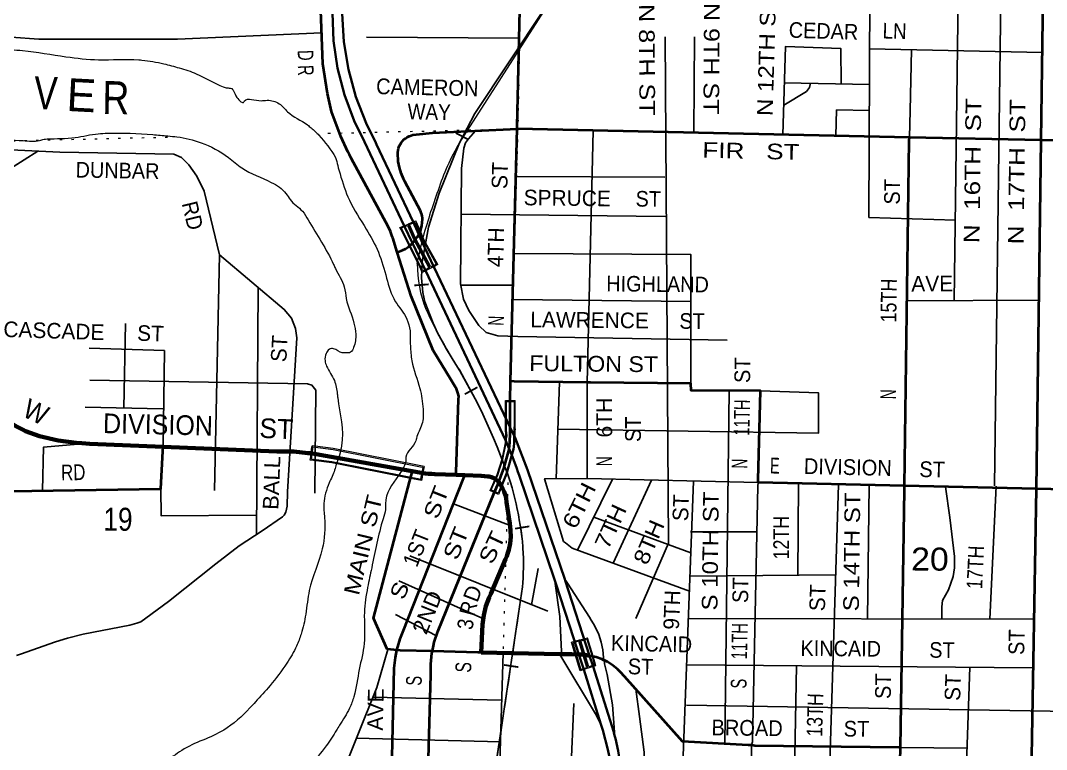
# Model space of a CAD drawing. Header units: feet. Extents: x -493433 to -244333, y 184684 to 373072.
# Drawn here: x -330467 to -322591, y 338805 to 344402 of the extents above; entities that cross this region are included whole.
import ezdxf
from ezdxf.enums import TextEntityAlignment as Align

# ---------------------------------------------------------------- set-up
doc = ezdxf.new("R2010")
doc.units = ezdxf.units.FT
doc.header["$LTSCALE"] = 60
doc.linetypes.add('DOTTED', pattern=[1.5, 0.3, -1.2])
for name, color, linetype, lineweight in [('17', 7, 'Continuous', 25), ('18', 7, 'Continuous', 35), ('19', 7, 'Continuous', 25), ('23', 7, 'Continuous', 70), ('26', 7, 'Continuous', 40), ('27', 7, 'Continuous', 13), ('29', 7, 'Continuous', 25), ('30', 7, 'Continuous', 13), ('34', 7, 'Continuous', 13), ('39', 7, 'Continuous', 13), ('41', 7, 'Continuous', 13), ('55', 7, 'Continuous', 13), ('59', 7, 'Continuous', 13), ('7', 7, 'DOTTED', 13)]:
    doc.layers.add(name, color=color, linetype=linetype, lineweight=lineweight)

msp = doc.modelspace()

# ---------------------------------------------------------------- linework, layer by layer
at = {"layer": '18', "lineweight": 13}
msp.add_line((-326177.84, 339645), (-326175.41, 339645.67), dxfattribs=at)
at = {"layer": '18'}
msp.add_line((-326071.8, 339441.07), (-326071.87, 339441.3), dxfattribs=at)
for points in [[(-327410.42, 342758.47), (-327452.57, 342855.43), (-327733.26, 343449.74), (-327744.96, 343474.52), (-327757.48, 343499.74), (-327814.71, 343615.06), (-327893.07, 343816.81), (-327949.91, 344025.65), (-327984.62, 344239.29), (-327996.8, 344455.38), (-328000.89, 344516.45), (-327996.83, 345418.89)], [(-327457.87, 342691.21), (-327522.59, 342826.56), (-327826.95, 343471), (-327905.68, 343632.45), (-327979.69, 343830.93), (-328032.55, 344036.06), (-328063.68, 344245.59), (-328072.73, 344457.22), (-328076.55, 344514.08), (-328073.13, 345274.4)], [(-326716.29, 341112.64), (-326745.07, 341180.25), (-327355.84, 342477.84), (-327457.87, 342691.21)], [(-326707.99, 341275.77), (-327389.33, 342709.96), (-327410.42, 342758.47)], [(-326289.13, 340111.79), (-326574.13, 340952.04), (-326670.79, 341197.46), (-326707.99, 341275.77)], [(-326368.11, 340109.21), (-326640.47, 340912.11), (-326649, 340937.27), (-326657.99, 340962.11), (-326690.7, 341052.51), (-326716.29, 341112.64)], [(-326181.15, 339534.46), (-326219.54, 339654.24), (-326358.08, 340079.61), (-326368.11, 340109.21)], [(-326098.85, 339524.6), (-326286.31, 340103.47), (-326289.13, 340111.79)], [(-326011.93, 338999.34), (-326143.84, 339418.06), (-326181.15, 339534.46)], [(-325906.43, 338910.82), (-325912.02, 338933.89), (-325913.25, 338937.78), (-326071.8, 339441.07), (-326098.85, 339524.6)], [(-325754.99, 335490.39), (-325756.3, 335526.2), (-325757.24, 335551.79), (-325843.78, 337912.97), (-325845.36, 338024.98), (-325845.95, 338037.73), (-325862.84, 338201.73), (-325865.42, 338226.71), (-325869.37, 338251.73), (-325941.02, 338705.8), (-325944.98, 338730.88), (-325949.48, 338755.8), (-325958.26, 338804.39), (-325996.98, 338951.89), (-326011.93, 338999.34)], [(-325679.25, 335488.8), (-325681.46, 335548.98), (-325768.16, 337914.89), (-325769.55, 338013.71), (-325769.9, 338038.41), (-325771.1, 338063.71), (-325773.41, 338112.13), (-325785.34, 338200.81), (-325788.76, 338226.23), (-325792.64, 338250.81), (-325865.38, 338711.73), (-325878.34, 338794.9), (-325900.85, 338887.78), (-325906.43, 338910.82)]]:
    msp.add_lwpolyline(points, dxfattribs=at)
at = {"layer": '19'}
for points in [[(-326327.62, 339537.44), (-326314.65, 339544.73), (-326315.19, 339557.7), (-326326.38, 339826.13), (-326363.77, 340079.77), (-326368.11, 340109.21)], [(-325991.27, 339491.18), (-325991.96, 339510.61), (-325998.05, 339570.43), (-326010.36, 339629.28), (-326028.75, 339686.52), (-326053.03, 339741.52), (-326069.53, 339770.32), (-326085.31, 339797.86), (-326099.89, 339820.32), (-326268.98, 340080.75), (-326289.13, 340111.79)], [(-326011.93, 338999.34), (-326029.05, 339032.02), (-326052.9, 339077.52), (-326312.53, 339507.7), (-326327.62, 339537.44)], [(-325906.43, 338910.82), (-325906.27, 338937.78), (-325921.89, 339148.14), (-325963.89, 339380.38), (-325971.24, 339410.66), (-325983.9, 339463.15), (-325987.95, 339489.54)]]:
    msp.add_lwpolyline(points, dxfattribs=at)
at = {"layer": '23'}
for p, q in [((-327056.95, 340910.23), (-327123.79, 340912.81)), ((-326327.62, 339537.44), (-326930.96, 339549.72))]:
    msp.add_line(p, q, dxfattribs=at)
for points in [[(-329372.28, 341128.45), (-329936.31, 341151.49), (-329996, 341155.89), (-330039.66, 341158.99), (-330178.16, 341178.46), (-330321.74, 341210.03), (-330428.97, 341249.06), (-330445.81, 341260.32), (-330499.21, 341285.8), (-330574.24, 341329.85), (-330733.92, 341436.39), (-330856.59, 341538.27), (-330879.92, 341557.65), (-330906.59, 341579.63), (-331079.18, 341721.94), (-336656.09, 346180.11)], [(-327123.79, 340912.81), (-327285.59, 340919.05), (-327310.93, 340920.03), (-327335.59, 340920.27), (-327359.32, 340923), (-327360.4, 340923.12), (-328242.23, 341078.68), (-328262.78, 341080.89), (-328370.3, 341092.46), (-328499.11, 341092.78), (-329372.28, 341128.45)], [(-326796.49, 340858.08), (-326799.93, 340862.86), (-326825.78, 340884.49), (-326833.23, 340888.14), (-326850.43, 340894.99), (-326868.24, 340900.02), (-326879.96, 340902.03), (-326904.97, 340904.36), (-326929.96, 340905.33), (-327056.95, 340910.23)], [(-326930.96, 339549.72), (-326920.89, 339763.91), (-326911.13, 339834.93), (-326893.99, 339904.53), (-326869.68, 339971.96), (-326857.66, 339998.87), (-326744.75, 340265.03), (-326734.16, 340290), (-326726.29, 340315.03), (-326719.1, 340337.88), (-326709.14, 340387.04), (-326704.37, 340436.97), (-326704.84, 340487.12), (-326705.02, 340489.14), (-326707.28, 340514.12), (-326710.96, 340539.14), (-326735.22, 340703.9), (-326739.65, 340733.99), (-326744.74, 340753.9), (-326753.4, 340782.25), (-326775.55, 340829), (-326796.49, 340858.08)], [(-326181.15, 339534.46), (-326234.53, 339535.55), (-326327.62, 339537.44)], [(-326098.85, 339524.6), (-326141.83, 339533.66), (-326181.15, 339534.46)]]:
    msp.add_lwpolyline(points, dxfattribs=at)
at = {"layer": '26'}
for p, q in [((-322631.53, 343482.06), (-322602.79, 345544.28)), ((-326707.99, 341275.77), (-326708.74, 341483.6)), ((-323681.9, 340828.46), (-324805.44, 340854.18)), ((-322668.85, 340805.27), (-323681.9, 340828.46)), ((-322713.39, 338090.17), (-322668.85, 340805.27)), ((-325987.95, 339489.54), (-325991.27, 339491.18)), ((-323723.71, 338117.36), (-323712.87, 338819.39))]:
    msp.add_line(p, q, dxfattribs=at)
for points in [[(-327574.88, 342622.94), (-327609.59, 342732.68), (-327612.94, 342744.24), (-327627.02, 342782.78), (-327645.05, 342819.63), (-327928.73, 343344.8), (-327942.19, 343369.73), (-327954.03, 343394.8), (-328009.4, 343512.05), (-328079.28, 343704.32), (-328111.72, 343841.14), (-328146.04, 344070.33), (-328173.12, 344755.62), (-328178.7, 344972.59), (-328209.35, 345218.63), (-328265.55, 345460.11), (-328346.68, 345694.39), (-328422.46, 345898.17), (-328442.11, 345944.2), (-328482, 346060.72), (-328509.49, 346180.78), (-328524.28, 346303.05), (-328524.88, 346341.82)], [(-326653.94, 343569.82), (-326653.4, 343590.41), (-326608.84, 345599.84)], [(-327410.42, 342758.47), (-327399.33, 342779.98), (-327397.84, 342784.27), (-327393.04, 342798.12), (-327386.49, 342824.39), (-327386.23, 342826.21), (-327382.69, 342851.49), (-327380.99, 342876.21), (-327381.2, 342884.65), (-327383.06, 342898.91), (-327386.39, 342912.91), (-327391.18, 342926.47), (-327397.35, 342939.47), (-327456.89, 343056.04), (-327515.67, 343165.75), (-327526.81, 343187.19), (-327544.73, 343229.62), (-327558.11, 343273.7), (-327566.82, 343318.93), (-327568.6, 343339.82), (-327570.75, 343364.94), (-327570.75, 343389.82), (-327570.7, 343391.2), (-327568.48, 343406.68), (-327564.66, 343421.83), (-327559.27, 343436.51), (-327552.38, 343450.54), (-327544.06, 343463.77), (-327534.4, 343476.06), (-327523.51, 343487.28), (-327511.51, 343497.29), (-327498.52, 343506), (-327484.7, 343513.3), (-327480.15, 343515.12), (-327455.2, 343523.37), (-327430.15, 343526.08), (-327303.82, 343539.76), (-326653.94, 343569.82)], [(-326117.54, 341621.56), (-326678.72, 341631.29), (-326704.85, 341631.74), (-326653.94, 343569.82)], [(-323644.02, 343504.19), (-326651.85, 343569.92), (-326653.94, 343569.82)], [(-323681.9, 340828.46), (-323644.35, 343480.37), (-323644.02, 343504.19)], [(-321306.01, 343453.1), (-321332.12, 343453.67), (-322631.53, 343482.06), (-323644.02, 343504.19)], [(-322668.85, 340805.27), (-322668.82, 340806.89), (-322631.53, 343482.06)], [(-327574.88, 342622.94), (-327560.16, 342627.78), (-327534.89, 342637.52), (-327510.78, 342649.85), (-327488.08, 342664.63), (-327457.87, 342691.21)], [(-327457.87, 342691.21), (-327455.65, 342693.16), (-327421.33, 342737.32), (-327410.42, 342758.47)], [(-327123.79, 340912.81), (-327123.04, 340934.74), (-327103.77, 341492.37), (-327102.91, 341517.38), (-327109.47, 341542.37), (-327111.57, 341549.8), (-327121.39, 341574.39), (-327132.15, 341594.83), (-327148.52, 341619.97), (-327163.54, 341644.83), (-327298.92, 341869.04), (-327467.73, 342284.18), (-327574.88, 342622.94)], [(-326708.74, 341483.6), (-326708.74, 341483.79), (-326704.85, 341631.74)], [(-324805.44, 340854.18), (-324804.8, 340875.56), (-324787.46, 341557.51), (-325319.94, 341560.35), (-325321.35, 341615.6), (-326092.54, 341621.37), (-326117.54, 341621.56)], [(-326716.29, 341112.64), (-326710.79, 341162.25), (-326707.85, 341236.84), (-326707.99, 341275.77)], [(-334006.39, 340830.83), (-332036.48, 340764.02), (-329389.5, 340806.82), (-329374.06, 341095.15), (-329372.28, 341128.45)], [(-326796.49, 340858.08), (-326777.48, 340908.08), (-326757.87, 340961.08), (-326735.31, 341037.62), (-326716.67, 341109.26), (-326716.29, 341112.64)], [(-327577.41, 339566.38), (-327601.93, 339568.93), (-327653.76, 339574.23), (-327757.15, 339813.65), (-327480.53, 340859.62), (-327459.13, 340940.54)], [(-327577.41, 339566.38), (-327571.53, 339593.96), (-327551.9, 339654.2), (-327543.44, 339679.14), (-327533.54, 339704.2), (-327066.79, 340885.33), (-327056.95, 340910.23)], [(-326830.96, 340775.41), (-326803.96, 340838.41), (-326796.49, 340858.08)], [(-323712.87, 338819.39), (-323682.32, 340798.85), (-323681.9, 340828.46)], [(-321324.5, 340774.54), (-321355.53, 340775.21), (-322668.85, 340805.27)], [(-327305.76, 339559.39), (-327290.57, 339629.7), (-327263.61, 339711.76), (-326830.96, 340775.41)], [(-327626.19, 338178.89), (-327597.97, 339427.85), (-327589.1, 339511.6), (-327577.41, 339566.38)], [(-327305.76, 339559.39), (-327551.93, 339565.74), (-327577.41, 339566.38)], [(-327349.37, 338182.45), (-327318.58, 339377.02), (-327318.11, 339459.4), (-327308.81, 339545.27), (-327305.76, 339559.39)], [(-326930.96, 339549.72), (-326955.96, 339550.36), (-327305.76, 339559.39)], [(-325991.27, 339491.18), (-326004.24, 339497.6), (-326048.45, 339513.97), (-326098.85, 339524.6)], [(-324855.75, 338837.33), (-324880.75, 338838.7), (-325385.85, 338866.44), (-325830.25, 339364.3), (-325860.05, 339397.69), (-325876.46, 339413.72), (-325885.18, 339422.24), (-325922.16, 339451.48), (-325961.99, 339476.69), (-325987.95, 339489.54)], [(-323712.87, 338819.39), (-323724.76, 338819.54), (-324830.75, 338833.14), (-324855.75, 338837.33)]]:
    msp.add_lwpolyline(points, dxfattribs=at)
at = {"layer": '29'}
for p, q in [((-322939.82, 344742.96), (-322991.19, 340829.27)), ((-323267.42, 344633.82), (-323298.64, 342251.89)), ((-327810.36, 344272.96), (-326638.42, 344265.71)), ((-325292.99, 344276.42), (-325297.78, 343540.33)), ((-323948.66, 344184.51), (-322622.14, 344155.54)), ((-324603.77, 343924.05), (-323949.97, 343909.88)), ((-326117.54, 341621.56), (-326070.55, 343555.69)), ((-330335.31, 343399.58), (-331918.15, 342392.61)), ((-326659.75, 343204.26), (-325521.09, 343200.33)), ((-325515.79, 342896.12), (-327085.06, 342915.31)), ((-327088.57, 342370.88), (-326683.52, 342370.08)), ((-328642.41, 342352.58), (-328656.9, 340454.01)), ((-326686.68, 342259.04), (-325322, 342244.88)), ((-323661.77, 342249.8), (-322648.63, 342255.64)), ((-329662.19, 342076.82), (-329672.81, 341426.47)), ((-329941.13, 341885.99), (-329360.98, 341867.2)), ((-329360.98, 341867.2), (-329372.28, 341128.45)), ((-326354.88, 340883.46), (-326329.23, 341625.23)), ((-328209.06, 340772.1), (-328201.42, 341563.36)), ((-325061.34, 338848.62), (-325027.43, 341558.79)), ((-329971.47, 341433.59), (-329374.28, 341419.36)), ((-326192.02, 340336.14), (-325923.53, 340879.77)), ((-325918.46, 340235.44), (-325624.08, 340872.92)), ((-325404.29, 338152.96), (-325299.64, 340865.49)), ((-324495.49, 340847.08), (-324499.6, 340144.19)), ((-324355.57, 335461.03), (-324188.64, 340840.06)), ((-323952.34, 340834.65), (-323965.32, 339807.77)), ((-322977.11, 340826.93), (-323026.25, 339805.45)), ((-326708.79, 340524.4), (-327143.62, 340690.91)), ((-325320.85, 340315.61), (-326066.96, 340589.35)), ((-324813.42, 340474.99), (-325323.63, 340477.04)), ((-326419.81, 339866.31), (-327478.64, 340291.83)), ((-326493.25, 340194.27), (-326543.4, 339915.98)), ((-327563.75, 340098.48), (-326917.18, 339810.35)), ((-324210.15, 340146.83), (-325327.76, 340136.65)), ((-327588.07, 339840.46), (-327274.79, 339677.73)), ((-322685.27, 339804.61), (-325340.32, 339811.15)), ((-326802.47, 338196.36), (-326761.21, 339546.27)), ((-322697.34, 339432.85), (-325354.06, 339454.91)), ((-324510.52, 339447.91), (-324562.33, 336787.44)), ((-323249.19, 337427.9), (-323178.39, 339436.84)), ((-326774.32, 339183.99), (-327761.89, 339206.36)), ((-326243.29, 338631.7), (-326219.62, 339156.78)), ((-322002.24, 339088.33), (-325355.51, 339144.63)), ((-327890.22, 338891.91), (-326783.48, 338862.72)), ((-324881.38, 336796.39), (-324855.75, 338837.33)), ((-323712.87, 338819.39), (-323200.31, 338814.83))]:
    msp.add_line(p, q, dxfattribs=at)
for points in [[(-333419.06, 345390.87), (-330900.3, 344365.78), (-330736.31, 344313.97), (-330537.8, 344275.11), (-330326.34, 344257.84), (-329261.88, 344258.51), (-328155.39, 344306.98)], [(-323946.68, 344603.39), (-323954.8, 342889.81), (-323290.57, 342868.15)], [(-325517.19, 344275.63), (-325493.24, 340388.37), (-325742.49, 339810.19)], [(-324615.09, 343525.41), (-324595.89, 344201.72), (-324170.07, 344187.73), (-324168.43, 343914.61)], [(-323644.02, 343504.19), (-323637.49, 343710.92), (-323628.05, 344177.51)], [(-336695.96, 343545.88), (-331998.28, 343441.31), (-331996.06, 344033.27), (-331453.07, 343702.92), (-331133.94, 343552.16), (-331014.27, 343498.95), (-330833.92, 343439.98), (-330650.81, 343414.71), (-330164.94, 343391.41), (-329290.06, 343374.8), (-329231.76, 343349.56), (-329174.82, 343294.98), (-329112.77, 343206.3), (-329057.8, 343091.75), (-328939.49, 342603.65), (-328978.07, 340792.1)], [(-324608.63, 343752.85), (-324433.96, 343857.59), (-324409.47, 343888.37), (-324403.31, 343919.71)], [(-324209.35, 343516.54), (-324202.88, 343715.24), (-323950.91, 343710.99)], [(-326974.51, 343554.99), (-327026.98, 343493.3), (-327051.06, 343461.9), (-327065.15, 343421.72), (-327082.8, 343265.06), (-327088.52, 342379.1), (-327065.82, 342262.73), (-327024.45, 342174.21), (-326949.3, 342059.79), (-326892.91, 342006), (-326802.56, 341982.07), (-326649.21, 341976.13), (-325042.28, 341946.6)], [(-326676.59, 342613.19), (-325322.37, 342605.63), (-325321.35, 341615.6)], [(-330498.92, 339525.78), (-330466.56, 339537.65), (-330199.66, 339632.52), (-330106.21, 339659.63), (-329986.32, 339689.95), (-329627.32, 339758.08), (-329573.23, 339774.04), (-329543.02, 339785.92), (-329504.18, 339811.82), (-329332.41, 339940.48), (-328968.46, 340230.02), (-328787.62, 340368.77), (-328613.39, 340483.51), (-328455.48, 340590.58), (-328442.54, 340604.11), (-328430.17, 340627.87), (-328421.3, 340672.21), (-328416.83, 340783), (-328345.96, 341964.75), (-328356.43, 342036.21), (-328385.85, 342115.51), (-328442, 342183.2), (-328939.49, 342603.65)], [(-329934.52, 341640.15), (-328262.91, 341613.13), (-328230.72, 341601.15), (-328201.42, 341563.36)], [(-324805.44, 340854.18), (-326116.45, 340884.19), (-326117.54, 341621.56)], [(-326341.7, 341264.44), (-324342.58, 341232.93), (-324342.58, 341543.81), (-324787.46, 341557.51)], [(-330297.23, 340792.14), (-330289.63, 341126.53), (-329968.86, 341153.89)], [(-325332.27, 340019.67), (-326233.24, 340351.31), (-326282.85, 340390.73), (-326297.62, 340401.76), (-326444.36, 340883.19), (-326116.45, 340884.19)], [(-329389.5, 340806.82), (-329387.57, 340599.05), (-328659.17, 340603.4)], [(-324855.75, 338837.33), (-324847.69, 338862.33), (-324805.97, 340825.56), (-324805.44, 340854.18)], [(-323366.17, 340821.23), (-323333.92, 340585.56), (-323298.21, 340286.67), (-323298.17, 340198.84), (-323306.8, 340134.07), (-323344.36, 340029.98), (-323388.8, 339948.41), (-323395.73, 339900.29), (-323395.7, 339806.36)], [(-327647.54, 339573.59), (-327731.53, 339280.76), (-328179.32, 338165.15), (-328173.98, 336930.9)], [(-325744.8, 339268.57), (-325714.91, 339058.38), (-325678.66, 338783.65), (-325673.08, 338582.14), (-325654.58, 338491.15), (-325558.26, 338118.29), (-325538.06, 337960.06), (-325545.7, 337777.65), (-325618.1, 337070.48), (-325620.05, 336956.16), (-325602.79, 336826.63), (-325573.78, 336704.94), (-325451.66, 336206.68), (-325434.48, 336068.84), (-325422.29, 335805.24), (-325423.77, 335483.44)]]:
    msp.add_lwpolyline(points, dxfattribs=at)
at = {"layer": '34'}
for p, q in [((-324765.63, 347112.68), (-327083.3, 343484.66)), ((-327422.03, 342535.77), (-327377.23, 342741.21)), ((-327093.4, 341711.49), (-326961.62, 341470.6))]:
    msp.add_line(p, q, dxfattribs=at)
at = {"layer": '34', "lineweight": 25}
for points in [[(-326085.5, 369830.73), (-324018.58, 352850.1), (-323862.4, 351386.35), (-323865.95, 350777.85), (-323947.98, 350056.22), (-324052.09, 349404), (-324218.82, 348492.94), (-324314.53, 348079.6), (-324450.02, 347687.13), (-324611.42, 347364.16), (-325914.75, 345293.77), (-326980.49, 343689.28), (-327097.43, 343462.6), (-327252.9, 343077.03), (-327334.19, 342815.86), (-327384.11, 342548.99), (-327388.03, 342425.18), (-327379.83, 342313.5), (-327362.36, 342242.51), (-327299.6, 342077.67)], [(-327299.6, 342077.67), (-327264.31, 341999.54), (-327231.47, 341938.72), (-327197.36, 341878.92), (-327162.35, 341819.99), (-327126.47, 341761.03), (-327094.27, 341710.97), (-326962.53, 341470.13), (-326918.34, 341378.84), (-326876.47, 341287.04), (-326836.18, 341194.45), (-326808.46, 341129.02), (-326730.92, 340929.69)], [(-326730.68, 340930.49), (-326718.72, 340893.99), (-326705.94, 340853.91), (-326694.15, 340813.66), (-326683.1, 340773.32), (-326672.62, 340732.48), (-326662.99, 340691.78), (-326653.8, 340650.9), (-326645.5, 340609.62)], [(-326645.5, 340609.62), (-326638.04, 340568.5), (-326631.24, 340527.06), (-326624.99, 340485.67), (-326619.61, 340443.88), (-326614.86, 340402.34), (-326610.99, 340360.4), (-326610.09, 340349.88), (-326608.1, 340311.94), (-326607, 340274.16), (-326606.56, 340236.32), (-326606.52, 340198.26), (-326607.36, 340160.36), (-326608.88, 340122.63), (-326610.81, 340084.66), (-326613.08, 340054.69), (-326882.33, 338262.49), (-327892.71, 323859.95)]]:
    msp.add_lwpolyline(points, dxfattribs=at)
at = {"layer": '34'}
for centre, radius, start, end in [((-325658.95, 342595.91), 1678.89, 148.03675, 161.78261), ((-321710.16, 341106.44), 5898.15, 160.03063, 163.90883), ((-326419.16, 342542.69), 1002.89, 180.39526, 200.93234), ((-323785.75, 343856.61), 3942.34, 205.098, 212.96473), ((-332165.39, 338914.91), 5797.48, 22.45619, 26.15676), ((-329005.9, 340154.74), 2404.76, 4.65644, 18.60406), ((-328778.25, 340224.17), 2172.81, 355.5235, 3.31892)]:
    msp.add_arc(centre, radius, start, end, dxfattribs=at)
msp.add_ellipse((-543109.14, 371664.64), major_axis=(5762.14, 218718.03), ratio=0.999994, start_param=4.5854631, end_param=4.5937462, dxfattribs=at)
at = {"layer": '39'}
for points in [[(-335641, 348801.63), (-335718.78, 348642.49), (-335788.54, 348475.22), (-335842.81, 348208.86), (-335872.35, 348017.11), (-335879.71, 347821.19), (-335818.01, 347386.48), (-335778.98, 347184.22), (-335643.78, 346870.27), (-335552.37, 346651.55), (-335394.56, 346400.1), (-335328.49, 346316.88), (-335216.22, 346197.02), (-335178.16, 346152.35), (-335029.86, 345987.83), (-334999.74, 345963.42), (-334969.94, 345890.51), (-334885.65, 345815.26), (-334792.96, 345788.45), (-334714.61, 345729.39), (-334555.77, 345631.49), (-334455.15, 345584.42), (-334293.92, 345541.04), (-333875.13, 345370.87), (-333726.07, 345319.48), (-333456, 345251.22), (-333089.44, 345119.74), (-332827.77, 345001.01), (-332765.39, 344970.34), (-332521.83, 344861.82), (-332229.73, 344767.15), (-332100.86, 344715.88), (-331724.43, 344552.02), (-331462.62, 344455.51), (-331341.83, 344402.26), (-331188.86, 344334.69), (-331078.08, 344295.65), (-330957.19, 344260.58), (-330822.1, 344233.51), (-330537.8, 344180.13), (-330451.49, 344171.49), (-330118.25, 344124.27), (-329868.06, 344100.55), (-329559.17, 344100.72), (-329534.95, 344098.56), (-329367.59, 344069.27), (-329248.68, 344038.26), (-329117.76, 343993.03), (-328910.49, 343892.8), (-328880.26, 343884.55), (-328854.03, 343882.37), (-328806.05, 343811.37), (-328751.77, 343776.71), (-328747.69, 343784.77), (-328695.11, 343796.57), (-328620.49, 343786.03), (-328574.03, 343789.78), (-328481.33, 343762.97), (-328417.14, 343701.98), (-328264.4, 343600.05), (-328236.28, 343577.66), (-328176.09, 343520.74), (-328048.16, 343350.78)], [(-332059.9, 344149.81), (-331802.69, 344019.15), (-331675.97, 343949.71), (-331513.29, 343823.49), (-331406.69, 343762.25), (-331016.09, 343604.37), (-330726.03, 343505.67), (-330685.73, 343495.32), (-330447.6, 343479.76), (-330320.4, 343481.03), (-330286.02, 343490.92), (-330263.8, 343492.81), (-330047.71, 343503.64), (-329869.85, 343532.88), (-329799.16, 343536.5), (-329451.99, 343526.35), (-329336.73, 343515.63)], [(-329335.88, 343515.55), (-329266.37, 343509.08), (-329080.94, 343463.52), (-328871.73, 343351.16), (-328767.29, 343269.73), (-328541.92, 343159.29), (-328429.45, 343073.77), (-328397.45, 343027.12), (-328303.17, 342937.67), (-328259.21, 342870.74), (-328063.66, 342528.15), (-328049.74, 342497.77), (-327982.05, 342355.95), (-327966.49, 342266.97), (-327907.2, 342078.74), (-327893.64, 341993.82), (-327895.99, 341943.32), (-327910.48, 341890.88), (-327932.93, 341854.65), (-327973.33, 341850.86), (-327997.56, 341851), (-328063.98, 341881.7), (-328096.3, 341877.85), (-328120.75, 341845.68), (-328129.2, 341789.17), (-328117.36, 341748.69), (-328057.54, 341637.22), (-328036.01, 341536.08), (-328032.19, 341505.76), (-328002.37, 341135.9), (-328043.19, 340994.96)], [(-328048.16, 343350.78), (-328014.53, 343224.79), (-327942.21, 343022.96), (-327813.29, 342800.61), (-327720.25, 342622.66), (-327656.86, 342423.77), (-327590.6, 342245.71), (-327500.74, 342109.38), (-327476.2, 342020.24)], [(-327476.2, 342020.24), (-327474.32, 341904.43), (-327462.98, 341789.22), (-327401.83, 341576.74), (-327376.64, 341419.01), (-327385.51, 341301.89), (-327428.63, 341193.06), (-327432.8, 341174.9), (-327508.34, 341050.11), (-327508.44, 341033.95), (-327565.66, 340908.65)], [(-328043.19, 340994.96), (-328056.11, 340950.36), (-328097.15, 340851.62), (-328138.6, 340692.28), (-328133.26, 340585.17), (-328151.03, 340344.88), (-328250.08, 340026.29), (-328277.56, 339842.62), (-328312.89, 339691.33), (-328347.84, 339598.62), (-328423.41, 339467.75), (-328551.76, 339294.79), (-328663.63, 339170.21), (-328706.34, 339124), (-328907.35, 338953.49), (-329229.38, 338797.85), (-329357.2, 338703.67), (-329499.11, 338615.63), (-329588.18, 338577.78), (-329624.73, 338547.7), (-329661.59, 338469.14), (-329676.31, 338382.36), (-329698.8, 338340.07), (-329708.99, 338325.99), (-329783.8, 338308.26), (-329868.38, 338339.06), (-329924.89, 338341.42), (-329932.97, 338341.46), (-330114.8, 338320.33), (-330149.25, 338300.34), (-330191.7, 338292.51), (-330244.17, 338294.84), (-330391.46, 338307.85), (-330556.76, 338343.17), (-330655.6, 338355.88), (-331046.6, 338451.14), (-331109.04, 338471.71), (-331123, 338498.06), (-331145.07, 338518.39), (-331201.42, 338544.99)], [(-327565.66, 340908.65), (-327666.2, 340691.46), (-327666.52, 340646.62), (-327683.51, 340575.79), (-327771.32, 340198.97), (-327802.47, 340048.81), (-327827.26, 339858.11), (-327828.88, 339617.72), (-327866.54, 339419.98), (-327908.33, 339210.14), (-327941.23, 339121.45), (-328018.82, 338990.61), (-328041.29, 338952.36), (-328120.84, 338831.62), (-328381.23, 338536.23), (-328562.11, 338355.5), (-328692.08, 338243.15), (-328852.38, 338120.88), (-328905.15, 338078.77), (-329008.42, 338032.93)]]:
    msp.add_spline(points, degree=3, dxfattribs=at)
at = {"layer": '55'}
for p, q in [((-327264.62, 342527.5), (-327291.39, 342514.14)), ((-327291.39, 342514.14), (-327321.8, 342498.96)), ((-326743.7, 341244.03), (-326743.04, 341208.49)), ((-326735.7, 341244.18), (-326735.04, 341208.64)), ((-326820.22, 340781.82), (-326823.96, 340783.6)), ((-326120.31, 339434), (-326180.83, 339635.89)), ((-326110.39, 339428.77), (-326175.41, 339645.67)), ((-326170.45, 339409.63), (-326208.05, 339535.01))]:
    msp.add_line(p, q, dxfattribs=at)
for points in [[(-327554.04, 342813.59), (-327522.59, 342826.56), (-327491.5, 342839.38), (-327489.17, 342840.34), (-327452.57, 342855.43), (-327432.44, 342863.73)], [(-327480.91, 342835.09), (-327449.52, 342848.03), (-327436.64, 342853.34), (-327405.17, 342781.08)], [(-327264.62, 342527.5), (-327367.89, 342715.49), (-327397.84, 342784.27), (-327432.44, 342863.73)], [(-327382.74, 342468.43), (-327395.24, 342493.43), (-327545.79, 342794.52), (-327554.04, 342813.59)], [(-327543.47, 342809.29), (-327519.54, 342819.16), (-327495.71, 342828.99)], [(-327379.17, 342479.19), (-327388.08, 342497.01), (-327538.54, 342797.9), (-327543.47, 342809.29)], [(-327495.71, 342828.99), (-327449.48, 342722.6), (-327332.71, 342502.45)], [(-327321.8, 342498.96), (-327442.27, 342726.07), (-327491.5, 342839.38)], [(-327318.39, 342509.61), (-327435.06, 342729.54), (-327480.91, 342835.09)], [(-327405.17, 342781.08), (-327375.08, 342711.96), (-327275.64, 342530.94), (-327294.96, 342521.3), (-327318.39, 342509.61)], [(-327321.8, 342498.96), (-327357.74, 342481.02), (-327382.74, 342468.43)], [(-327332.71, 342502.45), (-327361.33, 342488.17), (-327379.17, 342479.19)], [(-326745.38, 341484.14), (-326708.74, 341483.79), (-326669.21, 341483.41)], [(-326743.7, 341244.03), (-326744.49, 341356.14), (-326745.38, 341484.14)], [(-326737.32, 341476.06), (-326708.82, 341475.79), (-326677.27, 341475.49)], [(-326735.7, 341244.09), (-326736.49, 341356.2), (-326737.32, 341476.06)], [(-326677.27, 341475.49), (-326678.68, 341298.99), (-326678.95, 341267.75)], [(-326670.95, 341267.68), (-326670.68, 341298.92), (-326669.21, 341483.41)], [(-326678.94, 341268.05), (-326679.82, 341249.22), (-326681.58, 341188.06)], [(-326670.95, 341267.68), (-326671.83, 341248.92), (-326673.58, 341187.83)], [(-326743.04, 341208.49), (-326743.62, 341184.04), (-326744.63, 341173.75)], [(-326736.67, 341172.97), (-326735.63, 341183.55), (-326735.04, 341208.3)], [(-326681.58, 341188.06), (-326682.52, 341155.43), (-326687.45, 341108.27)], [(-326673.58, 341187.83), (-326674.53, 341154.9), (-326679.49, 341107.44)], [(-326746.27, 341158.71), (-326772.26, 341033.85), (-326811.21, 340912.61), (-326862.62, 340796.1), (-326863.83, 340793.73)], [(-326853.24, 340797.54), (-326803.72, 340909.76), (-326764.51, 341031.81), (-326738.44, 341157.08)], [(-326687.17, 341109.66), (-326741.46, 340922.05), (-326800.98, 340772.65), (-326820.22, 340781.82), (-326853.24, 340797.54)], [(-326744.63, 341173.75), (-326745.85, 341161.41), (-326746.27, 341158.71)], [(-326736.67, 341172.96), (-326737.91, 341160.4), (-326738.37, 341157.48)], [(-326679.49, 341107.44), (-326733.88, 340919.45), (-326796.71, 340761.76)], [(-326796.71, 340761.76), (-326823.66, 340774.6), (-326827.4, 340776.38), (-326830.25, 340777.73), (-326863.83, 340793.73)], [(-326236.3, 339629.24), (-326211.3, 339635.84), (-326175.41, 339645.67), (-326140.56, 339655.21), (-326114.75, 339662.29)], [(-326208.05, 339535.01), (-326228.81, 339604.24), (-326236.3, 339629.24)], [(-326180.83, 339635.89), (-326209.22, 339628.11), (-326226.27, 339623.62)], [(-326226.27, 339623.62), (-326221.15, 339606.54), (-326200.39, 339537.31), (-326165.13, 339419.72), (-326120.31, 339434)], [(-326074.23, 339448.69), (-326105.07, 339438.86), (-326165.39, 339640.11), (-326138.45, 339647.49)], [(-326138.44, 339647.5), (-326120.17, 339652.51), (-326079.96, 339518.38), (-326060.39, 339453.1), (-326074.23, 339448.69)], [(-326050.47, 339447.86), (-326072.3, 339520.68), (-326114.75, 339662.29)], [(-326050.47, 339447.86), (-326071.8, 339441.07), (-326110.39, 339428.77), (-326112.8, 339428), (-326170.45, 339409.63)]]:
    msp.add_lwpolyline(points, dxfattribs=at)
at = {"layer": '59'}
for points in [[(-328236.33, 341077.96), (-328232.32, 341110.14), (-328228.97, 341137.03)], [(-327368.59, 340978.2), (-327394.2, 340983.25), (-328066.24, 341115.72), (-328204.21, 341133.79), (-328228.97, 341137.03)], [(-328228.39, 341076.97), (-328224.38, 341109.15), (-328222.02, 341128.06)], [(-328222.02, 341128.06), (-328067.53, 341107.82), (-327395.75, 340975.4), (-327377.99, 340971.9)], [(-328242.66, 341027.07), (-328239.55, 341052.1), (-328236.33, 341077.96)], [(-328233.74, 341033.96), (-328231.61, 341051.11), (-328228.39, 341076.97)], [(-327472.04, 340893.71), (-328077, 341013.39), (-328216.88, 341031.75), (-328233.74, 341033.96)], [(-327473.59, 340885.86), (-328078.3, 341005.49), (-328217.92, 341023.82), (-328242.66, 341027.07)], [(-327377.99, 340971.9), (-327381.35, 340954.87), (-327387.97, 340921.32)], [(-327368.59, 340978.2), (-327373.5, 340953.32), (-327380.12, 340919.77)], [(-327390.06, 340869.33), (-327417.23, 340874.71), (-327473.59, 340885.86)], [(-327396.36, 340878.73), (-327415.68, 340882.56), (-327472.04, 340893.71)], [(-327387.97, 340921.32), (-327392.9, 340896.31), (-327396.36, 340878.73)], [(-327380.12, 340919.77), (-327385.05, 340894.76), (-327390.06, 340869.33)]]:
    msp.add_lwpolyline(points, dxfattribs=at)
at = {"layer": '7'}
for p, q in [((-326548.32, 348947.34), (-326649.12, 343577.13)), ((-326649.17, 343568.05), (-328167.27, 343532.17)), ((-326649.12, 343577.13), (-326708.86, 341480.96)), ((-329338.59, 343504.48), (-331994.26, 343441.65)), ((-326726.69, 340855.47), (-326795.54, 338439.33))]:
    msp.add_line(p, q, dxfattribs=at)
msp.add_lwpolyline([(-315943.96, 343342.7), (-321303.96, 343455.08), (-326641.81, 343567.75)], dxfattribs=at)

# ---------------------------------------------------------------- texts
at = {"layer": '17'}
for s, height, rotation, width, p in [('W', 151.3, 334.784, 0.95, (-330462.97, 341367.22)), ('DIVISION', 151.3, 358.661, 0.95, (-329835.48, 341234.31)), ('ST', 121, 65.014, 1.2, (-326845.42, 340217.98)), ('R', 121, 75.194, 0.9, (-326984.03, 339822.64)), ('3', 121, 82.774, 0.9, (-326996.61, 339719.29)), ('KINCAID', 121, 358.833, 0.95, (-325935.73, 339562.72)), ('S', 121, 87.305, 0.75, (-327008.79, 339392.67)), ('ST', 121, 358.833, 0.95, (-325806.32, 339382.72))]:
    msp.add_text(s, height=height, rotation=rotation, dxfattribs=dict(at, width=width)).set_placement(p)
for s, height, rotation, p in [('ST', 151.3, 357.66, (-328635.8, 341198.04)), ('D', 121, 68.941, (-326960.61, 339926.65))]:
    msp.add_text(s, height=height, rotation=rotation, dxfattribs=at).set_placement(p)
at = {"layer": '27', "width": 0.7}
for s, p in [('D', (-328338.14, 344132.63)), ('R', (-328337.3, 344017.08))]:
    msp.add_text(s, height=120, rotation=272.099, dxfattribs=at).set_placement(p, align=Align.CENTER)
at = {"layer": '27'}
for s, height, rotation, width, p in [('CAMERON', 121, 358.793, 0.95, (-327738.4, 343836.92)), ('WAY', 121, 358.792, 0.9, (-327496.98, 343644.05)), ('FIR   ST', 120, 358.748, 1.25, (-325234.34, 343348.56)), ('ST', 121, 89.189, 0.95, (-323717.1, 342988.02)), ('15TH', 121, 89.189, 0.85, (-323744.46, 342082.77)), ('N', 121, 88.495, 0.65, (-326757.43, 342057.58)), ('FULTON ST', 121, 359.506, 1.1, (-326562.23, 341710.07)), ('ST', 121, 89.06, 0.95, (-324866.79, 341617.64)), ('N', 121, 89.189, 0.65, (-323746.28, 341493.26)), ('11TH', 121, 88.783, 0.7, (-324872.32, 341213.6)), ('E', 121, 358.689, 0.7, (-324715.01, 340924.49)), ('DIVISION', 121, 358.689, 0.95, (-324454.87, 340920.34)), ('RD', 121, 0.926, 0.8, (-330155.2, 340870.58)), ('N', 121, 89.189, 0.65, (-324888.22, 340960.87)), ('ST', 121, 358.689, 0.95, (-323568.37, 340897.2)), ('ST', 121, 68.437, 1.2, (-327266.01, 340565.28)), ('MAIN ST', 120, 76.463, 1.2, (-327870.73, 339981.32)), ('1ST', 121, 68.437, 0.95, (-327424.56, 340197.01)), ('ST', 121, 67.865, 1.2, (-327115.38, 340250.08)), ('S', 121, 68.437, 1.15, (-327524.57, 339945.43)), ('2ND', 120, 67.865, 1.05, (-327352.29, 339679.41)), ('ST', 121, 89.06, 0.95, (-322762.27, 339529.95)), ('ST', 121, 89.116, 0.95, (-323786.5, 339191.53)), ('S', 120, 88.524, 0.7, (-327388.16, 339293.77)), ('BROAD', 121, 359.296, 0.95, (-325163.28, 338913.62)), ('ST', 121, 359.296, 0.95, (-324148.85, 338904.07))]:
    msp.add_text(s, height=height, rotation=rotation, dxfattribs=dict(at, width=width)).set_placement(p)
for s, rotation, p in [('ST', 88.495, (-326730.34, 343107.4)), ('4TH', 88.495, (-326762.32, 342506.41)), ('AVE', 88.706, (-327685.96, 338948.95))]:
    msp.add_text(s, height=121, rotation=rotation, dxfattribs=at).set_placement(p)
at = {"layer": '30'}
for s, height, rotation, width, p in [('N 12TH ST', 120, 88.374, 1.15, (-324693.33, 343667.24)), ('N 8TH ST', 120, 270.353, 1.2, (-325720.6, 344527.91)), ('N 9TH ST', 120, 269.627, 1.2, (-325219.79, 344537.59)), ('CEDAR', 120, 358.118, 0.95, (-324571.53, 344270.88)), ('LN', 120, 358.118, 0.9, (-323851.09, 344264.87)), ('N  16TH  ST', 120, 89.249, 1.25, (-323106.24, 342691.13)), ('N  17TH  ST', 120, 89.248, 1.25, (-322767.05, 342682.46)), ('DUNBAR', 120, 358.912, 0.95, (-330045.11, 343196.99)), ('ST', 120, 359.299, 0.95, (-325746.28, 342973.58)), ('RD', 120, 283.625, 0.95, (-329230.45, 342997.03)), ('HIGHLAND', 120, 359.406, 0.95, (-325971.08, 342322.6)), ('ST', 120, 359.406, 0.95, (-325409.89, 342035.44)), ('ST', 121, 90.085, 0.95, (-325704.65, 341165.41)), ('BALL', 120, 87.69, 1.05, (-328488.34, 340643.23)), ('N', 121, 90.085, 0.65, (-325925.87, 340979.83)), ('6TH', 120, 63.716, 1.2, (-326205.26, 340489.09)), ('S 10TH ST', 120, 89.283, 1.15, (-325117.52, 339871.37)), ('S 14TH ST', 120, 89.276, 1.15, (-324031.76, 339865.02)), ('7TH', 120, 65.213, 1.15, (-325955.58, 340334.24)), ('8TH', 120, 66.679, 1.15, (-325657.34, 340213.17)), ('12TH', 120, 89.665, 0.85, (-324568.9, 340263.93)), ('17TH', 120, 87.246, 0.85, (-323085.36, 340033.5)), ('ST', 121, 88.783, 0.95, (-324882.35, 339928.18)), ('11TH', 121, 88.783, 0.7, (-324890.26, 339496.79)), ('KINCAID', 120, 359.524, 0.95, (-324479.91, 339522.79)), ('ST', 120, 359.524, 0.95, (-323491.7, 339509.45)), ('S', 121, 88.783, 0.7, (-324894.28, 339271.36)), ('13TH', 120, 88.222, 0.85, (-324313.31, 338901.3))]:
    msp.add_text(s, height=height, rotation=rotation, dxfattribs=dict(at, width=width)).set_placement(p)
for s, height, rotation, p in [('SPRUCE', 120, 359.299, (-326605.25, 342983.6)), ('AVE', 120, 0.33, (-323628.7, 342320.91)), ('LAWRENCE', 120, 359.406, (-326553.67, 342047.22)), ('CASCADE', 120, 358.145, (-330600.33, 341972.7)), ('ST', 120, 358.145, (-329573.52, 341943.56)), ('ST', 120, 86.568, (-328427.39, 341776.23)), ('6TH', 121, 90.085, (-325925.15, 341200.08)), ('ST', 120, 87.791, (-325342.8, 340555.57)), ('9TH', 120, 87.791, (-325413.12, 339722.56)), ('ST', 120, 88.222, (-324292.45, 339864.91)), ('ST', 120, 87.982, (-323254.26, 339176.48))]:
    msp.add_text(s, height=height, rotation=rotation, dxfattribs=at).set_placement(p)
at = {"layer": '34'}
for rotation, p in [(62.367, (-327027.58, 343486.96)), (274.228, (-327444.06, 342368.04)), (298.617, (-327056.67, 341532.93)), (279.255, (-326670.45, 340500.2)), (81.393, (-326645.33, 339437.23))]:
    msp.add_text('I', height=110.9, rotation=rotation, dxfattribs=at).set_placement(p, align=Align.CENTER)
at = {"layer": '41'}
for s, rotation, width, p in [('V', 357.989, 0.8, (-330367.31, 343722.84)), ('R', 359.018, 0.85, (-329841.03, 343685.83))]:
    msp.add_text(s, height=252.1, rotation=rotation, dxfattribs=dict(at, width=width)).set_placement(p)
msp.add_text('E', height=252.1, rotation=357.048, dxfattribs=at).set_placement((-330118.16, 343708.19))
at = {"layer": '7'}
for s, rotation, width, p in [('19', 359.658, 0.85, (-329830.71, 340485.1)), ('20', 359.655, 1.1, (-323630.8, 340179.16))]:
    msp.add_text(s, height=176.5, rotation=rotation, dxfattribs=dict(at, width=width)).set_placement(p)

doc.saveas('drawing.dxf')
